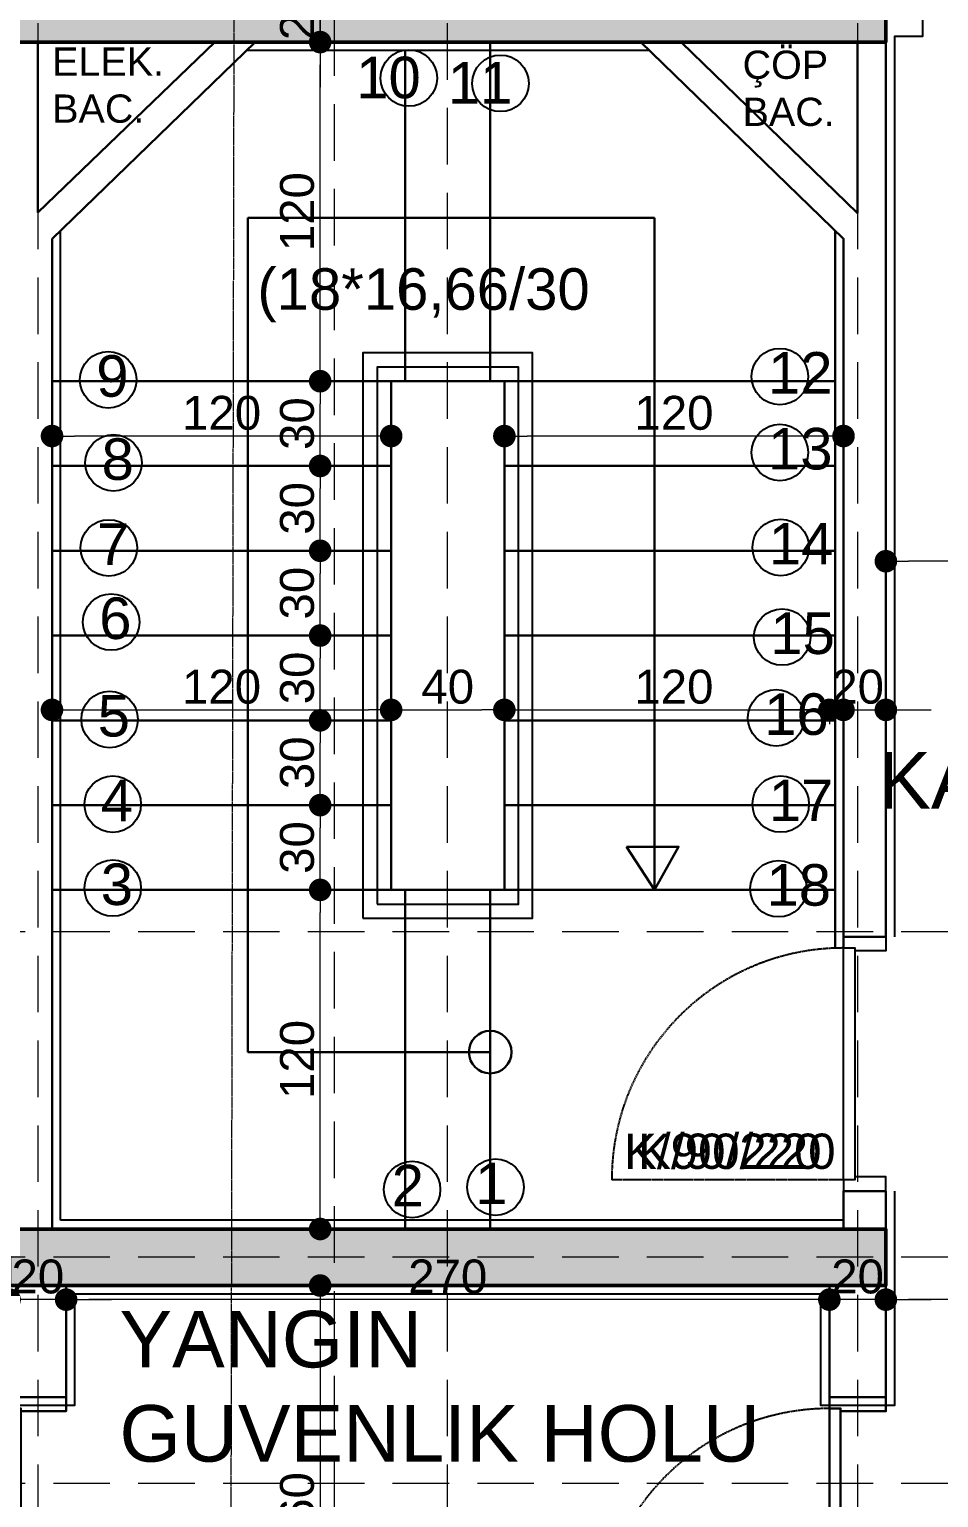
# Model space of a CAD drawing. Header units: millimetres. Extents: x 38129 to 72024, y -56282 to 16512.
# Drawn here: x 48781 to 49103, y -44145 to -43626 of the extents above; entities that cross this region are included whole.
import ezdxf

# ---------------------------------------------------------------- set-up
doc = ezdxf.new("R2010")
doc.units = ezdxf.units.MM
doc.linetypes.add('HIDDEN', pattern=[0.375, 0.25, -0.125])
for name, color, linetype, lineweight in [('AKS', 55, 'HIDDEN', 0), ('COLUMN4', 3, 'Continuous', 50), ('DIŞÖLÇÜ', 37, 'Continuous', 0), ('DUVAR', 255, 'Continuous', 30), ('KAPI', 4, 'Continuous', 30), ('M', 210, 'Continuous', 30), ('mahal', 7, 'Continuous', 5), ('pencere+KAPI', 1, 'Continuous', 0), ('TARAMA', 252, 'Continuous', 0), ('ölçü İÇ', 31, 'Continuous', 0)]:
    doc.layers.add(name, color=color, linetype=linetype, lineweight=lineweight)
for name, color, linetype in [('HIDDEN', 1, 'HIDDEN'), ('sıva', 41, 'Continuous'), ('tefriş', 42, 'Continuous')]:
    doc.layers.add(name, color=color, linetype=linetype)
doc.styles.add('icdisolcu_yazi', font='arial.ttf')
doc.styles.get("Standard").update_dxf_attribs({"font": 'arial.ttf'})
doc.styles.add('style1', font='arial.ttf')
doc.dimstyles.new('İç Ölçü', dxfattribs={"dimtxt": 12, "dimasz": 8, "dimexe": 5, "dimexo": 0, "dimgap": 2, "dimtad": 1, "dimdec": 0, "dimzin": 12, "dimdsep": 46, "dimtxsty": 'icdisolcu_yazi', "dimblk": 'DOT', "dimcen": 8, "dimdle": 5, "dimclrd": 256, "dimclre": 256, "dimclrt": 7, "dimadec": 0, "dimazin": 3, "dimtfac": 1, "dimtdec": 0, "dimtix": 1, "dimtmove": 2, "dimatfit": 3, "dimldrblk": 'DOT', "dimfxl": 0, "dimtolj": 1, "dimtzin": 0, "dimlwd": -1, "dimlwe": -1, "dimarcsym": 0})

# ---------------------------------------------------------------- blocks, each defined once
blk = doc.blocks.new('*U12')
for p, q in [((4, 0), (0, 0)), ((86, 0), (90, 0))]:
    blk.add_line(p, q)
blk.add_lwpolyline([(4, 0), (86, 0), (86, -4), (4, -4)], close=True)
for points in [[(0, -20), (5, -20), (5, -4)], [(90, -20), (85, -20), (85, -4)]]:
    blk.add_lwpolyline(points)
at = {"layer": 'DUVAR'}
for p, q in [((0, 0), (0, -20)), ((90, 0), (90, -20))]:
    blk.add_line(p, q, dxfattribs=at)
at = {"layer": 'HIDDEN'}
blk.add_line((4, 0), (4, 82), dxfattribs=at)
blk.add_arc((4, 0), 82, 360, 90, dxfattribs=at)
blk = doc.blocks.new('_Dot')
at = {"color": 0, "lineweight": -2}
blk.add_line((-0.5, 0), (-1, 0), dxfattribs=at)
at = {"color": 0, "lineweight": 30, "const_width": 0.5}
blk.add_lwpolyline([(-0.25, 0, 1), (0.25, 0, 1)], format="xyb", close=True, dxfattribs=at)
blk = doc.blocks.new('*D1035')
at = {"layer": 'Defpoints', "color": 0, "lineweight": 120, "transparency": 16777216}
for p in [(48884.07, -43610.43), (48884.04, -43630.43), (48884.04, -43630.43)]:
    blk.add_point(p, dxfattribs=at)
at = {"layer": 'ölçü İÇ', "linetype": 'Continuous', "transparency": 16777216}
for p, q in [((48884.04, -43602.43), (48884.04, -43594.43)), ((48884.04, -43610.43), (48884.04, -43630.43)), ((48884.04, -43638.43), (48884.04, -43646.43))]:
    blk.add_line(p, q, dxfattribs=at)
at = {"layer": 'ölçü İÇ', "transparency": 16777216}
for p, q in [((48884.07, -43610.43), (48879.04, -43610.43)), ((48884.04, -43630.43), (48889.04, -43630.43))]:
    blk.add_line(p, q, dxfattribs=at)
at = {"layer": 'ölçü İÇ', "transparency": 16777216, "xscale": 8, "yscale": 8, "zscale": 8}
for p, rotation in [((48884.04, -43610.43), 270), ((48884.04, -43630.43), 90)]:
    blk.add_blockref('_Dot', p, dxfattribs=dict(at, rotation=rotation))
at = {"layer": 'ölçü İÇ', "color": 7, "transparency": 16777216, "insert": (48875.92, -43620.43), "char_height": 12, "attachment_point": 5, "rotation": 90, "style": 'icdisolcu_yazi'}
blk.add_mtext('\\A1;20', dxfattribs=at)
blk = doc.blocks.new('*D1036')
at = {"layer": 'Defpoints', "color": 0, "lineweight": 120, "transparency": 16777216}
for p in [(48884.04, -43930.43), (48884.04, -43930.43), (48884.04, -44050.43)]:
    blk.add_point(p, dxfattribs=at)
at = {"layer": 'ölçü İÇ', "transparency": 16777216}
for p, q in [((48884.04, -43930.43), (48889.04, -43930.43)), ((48884.04, -44050.43), (48889.04, -44050.43))]:
    blk.add_line(p, q, dxfattribs=at)
at = {"layer": 'ölçü İÇ', "linetype": 'Continuous', "transparency": 16777216}
blk.add_line((48884.04, -44042.43), (48884.04, -43938.43), dxfattribs=at)
at = {"layer": 'ölçü İÇ', "transparency": 16777216, "xscale": 8, "yscale": 8, "zscale": 8}
for p, rotation in [((48884.04, -43930.43), 90), ((48884.04, -44050.43), 270)]:
    blk.add_blockref('_Dot', p, dxfattribs=dict(at, rotation=rotation))
at = {"layer": 'ölçü İÇ', "color": 7, "transparency": 16777216, "insert": (48875.92, -43990.43), "char_height": 12, "attachment_point": 5, "rotation": 90, "style": 'icdisolcu_yazi'}
blk.add_mtext('\\A1;120', dxfattribs=at)
blk = doc.blocks.new('*D1037')
at = {"layer": 'Defpoints', "color": 0, "lineweight": 120, "transparency": 16777216}
for p in [(48884.04, -43900.43), (48884.04, -43900.43), (48884.04, -43930.43)]:
    blk.add_point(p, dxfattribs=at)
at = {"layer": 'ölçü İÇ', "transparency": 16777216}
for p, q in [((48884.04, -43900.43), (48889.04, -43900.43)), ((48884.04, -43930.43), (48889.04, -43930.43))]:
    blk.add_line(p, q, dxfattribs=at)
at = {"layer": 'ölçü İÇ', "linetype": 'Continuous', "transparency": 16777216}
blk.add_line((48884.04, -43922.43), (48884.04, -43908.43), dxfattribs=at)
at = {"layer": 'ölçü İÇ', "transparency": 16777216, "xscale": 8, "yscale": 8, "zscale": 8}
for p, rotation in [((48884.04, -43900.43), 90), ((48884.04, -43930.43), 270)]:
    blk.add_blockref('_Dot', p, dxfattribs=dict(at, rotation=rotation))
at = {"layer": 'ölçü İÇ', "color": 7, "transparency": 16777216, "insert": (48875.91, -43915.43), "char_height": 12, "attachment_point": 5, "rotation": 90, "style": 'icdisolcu_yazi'}
blk.add_mtext('\\A1;30', dxfattribs=at)
blk = doc.blocks.new('*D1038')
at = {"layer": 'Defpoints', "color": 0, "lineweight": 120, "transparency": 16777216}
for p in [(48884.04, -43870.43), (48884.04, -43870.43), (48884.04, -43900.43)]:
    blk.add_point(p, dxfattribs=at)
at = {"layer": 'ölçü İÇ', "transparency": 16777216}
for p, q in [((48884.04, -43870.43), (48889.04, -43870.43)), ((48884.04, -43900.43), (48889.04, -43900.43))]:
    blk.add_line(p, q, dxfattribs=at)
at = {"layer": 'ölçü İÇ', "linetype": 'Continuous', "transparency": 16777216}
blk.add_line((48884.04, -43892.43), (48884.04, -43878.43), dxfattribs=at)
at = {"layer": 'ölçü İÇ', "transparency": 16777216, "xscale": 8, "yscale": 8, "zscale": 8}
for p, rotation in [((48884.04, -43870.43), 90), ((48884.04, -43900.43), 270)]:
    blk.add_blockref('_Dot', p, dxfattribs=dict(at, rotation=rotation))
at = {"layer": 'ölçü İÇ', "color": 7, "transparency": 16777216, "insert": (48875.91, -43885.43), "char_height": 12, "attachment_point": 5, "rotation": 90, "style": 'icdisolcu_yazi'}
blk.add_mtext('\\A1;30', dxfattribs=at)
blk = doc.blocks.new('*D1039')
at = {"layer": 'Defpoints', "color": 0, "lineweight": 120, "transparency": 16777216}
for p in [(48884.04, -43840.43), (48884.04, -43840.43), (48884.04, -43870.43)]:
    blk.add_point(p, dxfattribs=at)
at = {"layer": 'ölçü İÇ', "transparency": 16777216}
for p, q in [((48884.04, -43840.43), (48889.04, -43840.43)), ((48884.04, -43870.43), (48889.04, -43870.43))]:
    blk.add_line(p, q, dxfattribs=at)
at = {"layer": 'ölçü İÇ', "linetype": 'Continuous', "transparency": 16777216}
blk.add_line((48884.04, -43862.43), (48884.04, -43848.43), dxfattribs=at)
at = {"layer": 'ölçü İÇ', "transparency": 16777216, "xscale": 8, "yscale": 8, "zscale": 8}
for p, rotation in [((48884.04, -43840.43), 90), ((48884.04, -43870.43), 270)]:
    blk.add_blockref('_Dot', p, dxfattribs=dict(at, rotation=rotation))
at = {"layer": 'ölçü İÇ', "color": 7, "transparency": 16777216, "insert": (48875.91, -43855.43), "char_height": 12, "attachment_point": 5, "rotation": 90, "style": 'icdisolcu_yazi'}
blk.add_mtext('\\A1;30', dxfattribs=at)
blk = doc.blocks.new('*D1040')
at = {"layer": 'Defpoints', "color": 0, "lineweight": 120, "transparency": 16777216}
for p in [(48884.04, -43810.43), (48884.04, -43810.43), (48884.04, -43840.43)]:
    blk.add_point(p, dxfattribs=at)
at = {"layer": 'ölçü İÇ', "transparency": 16777216}
for p, q in [((48884.04, -43810.43), (48889.04, -43810.43)), ((48884.04, -43840.43), (48889.04, -43840.43))]:
    blk.add_line(p, q, dxfattribs=at)
at = {"layer": 'ölçü İÇ', "linetype": 'Continuous', "transparency": 16777216}
blk.add_line((48884.04, -43832.43), (48884.04, -43818.43), dxfattribs=at)
at = {"layer": 'ölçü İÇ', "transparency": 16777216, "xscale": 8, "yscale": 8, "zscale": 8}
for p, rotation in [((48884.04, -43810.43), 90), ((48884.04, -43840.43), 270)]:
    blk.add_blockref('_Dot', p, dxfattribs=dict(at, rotation=rotation))
at = {"layer": 'ölçü İÇ', "color": 7, "transparency": 16777216, "insert": (48875.91, -43825.43), "char_height": 12, "attachment_point": 5, "rotation": 90, "style": 'icdisolcu_yazi'}
blk.add_mtext('\\A1;30', dxfattribs=at)
blk = doc.blocks.new('*D1041')
at = {"layer": 'Defpoints', "color": 0, "lineweight": 120, "transparency": 16777216}
for p in [(48884.04, -43780.43), (48884.04, -43780.43), (48884.04, -43810.43)]:
    blk.add_point(p, dxfattribs=at)
at = {"layer": 'ölçü İÇ', "transparency": 16777216}
for p, q in [((48884.04, -43780.43), (48889.04, -43780.43)), ((48884.04, -43810.43), (48889.04, -43810.43))]:
    blk.add_line(p, q, dxfattribs=at)
at = {"layer": 'ölçü İÇ', "linetype": 'Continuous', "transparency": 16777216}
blk.add_line((48884.04, -43802.43), (48884.04, -43788.43), dxfattribs=at)
at = {"layer": 'ölçü İÇ', "transparency": 16777216, "xscale": 8, "yscale": 8, "zscale": 8}
for p, rotation in [((48884.04, -43780.43), 90), ((48884.04, -43810.43), 270)]:
    blk.add_blockref('_Dot', p, dxfattribs=dict(at, rotation=rotation))
at = {"layer": 'ölçü İÇ', "color": 7, "transparency": 16777216, "insert": (48875.91, -43795.43), "char_height": 12, "attachment_point": 5, "rotation": 90, "style": 'icdisolcu_yazi'}
blk.add_mtext('\\A1;30', dxfattribs=at)
blk = doc.blocks.new('*D1042')
at = {"layer": 'Defpoints', "color": 0, "lineweight": 120, "transparency": 16777216}
for p in [(48884.04, -43750.43), (48884.04, -43750.43), (48884.04, -43780.43)]:
    blk.add_point(p, dxfattribs=at)
at = {"layer": 'ölçü İÇ', "transparency": 16777216}
for p, q in [((48884.04, -43750.43), (48889.04, -43750.43)), ((48884.04, -43780.43), (48889.04, -43780.43))]:
    blk.add_line(p, q, dxfattribs=at)
at = {"layer": 'ölçü İÇ', "linetype": 'Continuous', "transparency": 16777216}
blk.add_line((48884.04, -43772.43), (48884.04, -43758.43), dxfattribs=at)
at = {"layer": 'ölçü İÇ', "transparency": 16777216, "xscale": 8, "yscale": 8, "zscale": 8}
for p, rotation in [((48884.04, -43750.43), 90), ((48884.04, -43780.43), 270)]:
    blk.add_blockref('_Dot', p, dxfattribs=dict(at, rotation=rotation))
at = {"layer": 'ölçü İÇ', "color": 7, "transparency": 16777216, "insert": (48875.91, -43765.43), "char_height": 12, "attachment_point": 5, "rotation": 90, "style": 'icdisolcu_yazi'}
blk.add_mtext('\\A1;30', dxfattribs=at)
blk = doc.blocks.new('*D1043')
at = {"layer": 'Defpoints', "color": 0, "lineweight": 120, "transparency": 16777216}
for p in [(48884.04, -43630.43), (48884.04, -43630.43), (48884.04, -43750.43)]:
    blk.add_point(p, dxfattribs=at)
at = {"layer": 'ölçü İÇ', "transparency": 16777216}
for p, q in [((48884.04, -43630.43), (48889.04, -43630.43)), ((48884.04, -43750.43), (48889.04, -43750.43))]:
    blk.add_line(p, q, dxfattribs=at)
at = {"layer": 'ölçü İÇ', "linetype": 'Continuous', "transparency": 16777216}
blk.add_line((48884.04, -43742.43), (48884.04, -43638.43), dxfattribs=at)
at = {"layer": 'ölçü İÇ', "transparency": 16777216, "xscale": 8, "yscale": 8, "zscale": 8}
for p, rotation in [((48884.04, -43630.43), 90), ((48884.04, -43750.43), 270)]:
    blk.add_blockref('_Dot', p, dxfattribs=dict(at, rotation=rotation))
at = {"layer": 'ölçü İÇ', "color": 7, "transparency": 16777216, "insert": (48875.92, -43690.43), "char_height": 12, "attachment_point": 5, "rotation": 90, "style": 'icdisolcu_yazi'}
blk.add_mtext('\\A1;120', dxfattribs=at)
blk = doc.blocks.new('*D1044')
at = {"layer": 'Defpoints', "color": 0, "lineweight": 120, "transparency": 16777216}
for p in [(48884.04, -43610.43), (48884.04, -43610.43), (48884.04, -43630.43)]:
    blk.add_point(p, dxfattribs=at)
at = {"layer": 'ölçü İÇ', "linetype": 'Continuous', "transparency": 16777216}
for p, q in [((48884.04, -43602.43), (48884.04, -43594.43)), ((48884.04, -43630.43), (48884.04, -43610.43)), ((48884.04, -43638.43), (48884.04, -43646.43))]:
    blk.add_line(p, q, dxfattribs=at)
at = {"layer": 'ölçü İÇ', "transparency": 16777216}
for p, q in [((48884.04, -43610.43), (48889.04, -43610.43)), ((48884.04, -43630.43), (48889.04, -43630.43))]:
    blk.add_line(p, q, dxfattribs=at)
at = {"layer": 'ölçü İÇ', "transparency": 16777216, "xscale": 8, "yscale": 8, "zscale": 8}
for p, rotation in [((48884.04, -43610.43), 270), ((48884.04, -43630.43), 90)]:
    blk.add_blockref('_Dot', p, dxfattribs=dict(at, rotation=rotation))
at = {"layer": 'ölçü İÇ', "color": 7, "transparency": 16777216, "insert": (48875.92, -43620.43), "char_height": 12, "attachment_point": 5, "rotation": 90, "style": 'icdisolcu_yazi'}
blk.add_mtext('\\A1;20', dxfattribs=at)
blk = doc.blocks.new('*D1045')
at = {"layer": 'Defpoints', "color": 0, "lineweight": 120, "transparency": 16777216}
for p in [(48884.04, -44070.43), (48884.03, -44230.43), (48884.03, -44230.43)]:
    blk.add_point(p, dxfattribs=at)
at = {"layer": 'ölçü İÇ', "transparency": 16777216}
for p, q in [((48884.04, -44070.43), (48879.03, -44070.43)), ((48884.03, -44230.43), (48889.03, -44230.43))]:
    blk.add_line(p, q, dxfattribs=at)
at = {"layer": 'ölçü İÇ', "linetype": 'Continuous', "transparency": 16777216}
blk.add_line((48884.03, -44078.43), (48884.03, -44222.43), dxfattribs=at)
at = {"layer": 'ölçü İÇ', "transparency": 16777216, "xscale": 8, "yscale": 8, "zscale": 8}
for p, rotation in [((48884.03, -44070.43), 90), ((48884.03, -44230.43), 270)]:
    blk.add_blockref('_Dot', p, dxfattribs=dict(at, rotation=rotation))
at = {"layer": 'ölçü İÇ', "color": 7, "transparency": 16777216, "insert": (48875.91, -44150.43), "char_height": 12, "attachment_point": 5, "rotation": 90, "style": 'icdisolcu_yazi'}
blk.add_mtext('\\A1;160', dxfattribs=at)
blk = doc.blocks.new('*D1106')
at = {"layer": 'Defpoints', "color": 0, "lineweight": 120, "transparency": 16777216}
for p in [(48884.04, -43610.43), (48884.04, -43610.43), (48884.04, -43630.43)]:
    blk.add_point(p, dxfattribs=at)
at = {"layer": 'ölçü İÇ', "linetype": 'Continuous', "transparency": 16777216}
for p, q in [((48884.04, -43602.43), (48884.04, -43594.43)), ((48884.04, -43630.43), (48884.04, -43610.43)), ((48884.04, -43638.43), (48884.04, -43646.43))]:
    blk.add_line(p, q, dxfattribs=at)
at = {"layer": 'ölçü İÇ', "transparency": 16777216}
for p, q in [((48884.04, -43610.43), (48889.04, -43610.43)), ((48884.04, -43630.43), (48889.04, -43630.43))]:
    blk.add_line(p, q, dxfattribs=at)
at = {"layer": 'ölçü İÇ', "transparency": 16777216, "xscale": 8, "yscale": 8, "zscale": 8}
for p, rotation in [((48884.04, -43610.43), 270), ((48884.04, -43630.43), 90)]:
    blk.add_blockref('_Dot', p, dxfattribs=dict(at, rotation=rotation))
at = {"layer": 'ölçü İÇ', "color": 7, "transparency": 16777216, "insert": (48875.92, -43620.43), "char_height": 12, "attachment_point": 5, "rotation": 90, "style": 'icdisolcu_yazi'}
blk.add_mtext('\\A1;20', dxfattribs=at)
blk = doc.blocks.new('*D1148')
at = {"layer": 'Defpoints', "color": 0, "lineweight": 120, "transparency": 16777216}
for p in [(49084.21, -43814.13), (49084.21, -43817.28), (49204, -43814.12)]:
    blk.add_point(p, dxfattribs=at)
at = {"layer": 'ölçü İÇ', "transparency": 16777216}
for p, q in [((49084.21, -43817.28), (49084.21, -43809.13)), ((49204, -43814.12), (49204, -43819.13))]:
    blk.add_line(p, q, dxfattribs=at)
at = {"layer": 'ölçü İÇ', "linetype": 'Continuous', "transparency": 16777216}
blk.add_line((49196, -43814.13), (49092.21, -43814.13), dxfattribs=at)
at = {"layer": 'ölçü İÇ', "transparency": 16777216, "xscale": 8, "yscale": 8, "zscale": 8, "rotation": 180}
blk.add_blockref('_Dot', (49084.21, -43814.13), dxfattribs=at)
at = {"layer": 'ölçü İÇ', "transparency": 16777216, "xscale": 8, "yscale": 8, "zscale": 8}
blk.add_blockref('_Dot', (49204, -43814.13), dxfattribs=at)
at = {"layer": 'ölçü İÇ', "color": 7, "transparency": 16777216, "insert": (49144.1, -43806), "char_height": 12, "attachment_point": 5, "style": 'icdisolcu_yazi'}
blk.add_mtext('\\A1;120', dxfattribs=at)
blk = doc.blocks.new('*D1154')
at = {"layer": 'Defpoints', "color": 0, "lineweight": 120, "transparency": 16777216}
for p in [(49084.2, -44068.18), (49084.2, -44075.42), (49204, -44075.43)]:
    blk.add_point(p, dxfattribs=at)
at = {"layer": 'ölçü İÇ', "transparency": 16777216}
for p, q in [((49084.2, -44070.42), (49084.2, -44080.42)), ((49204, -44075.43), (49204, -44070.42))]:
    blk.add_line(p, q, dxfattribs=at)
at = {"layer": 'ölçü İÇ', "linetype": 'Continuous', "transparency": 16777216}
blk.add_line((49196, -44075.42), (49092.2, -44075.42), dxfattribs=at)
at = {"layer": 'ölçü İÇ', "transparency": 16777216, "xscale": 8, "yscale": 8, "zscale": 8, "rotation": 180}
blk.add_blockref('_Dot', (49084.2, -44075.42), dxfattribs=at)
at = {"layer": 'ölçü İÇ', "transparency": 16777216, "xscale": 8, "yscale": 8, "zscale": 8}
blk.add_blockref('_Dot', (49204, -44075.42), dxfattribs=at)
at = {"layer": 'ölçü İÇ', "color": 7, "transparency": 16777216, "insert": (49144.1, -44067.3), "char_height": 12, "attachment_point": 5, "style": 'icdisolcu_yazi'}
blk.add_mtext('\\A1;120', dxfattribs=at)
blk = doc.blocks.new('*D1158')
at = {"layer": 'Defpoints', "color": 0, "lineweight": 120, "transparency": 16777216}
for p in [(49064.21, -44075.42), (49064.21, -44075.42), (49084.2, -44075.42)]:
    blk.add_point(p, dxfattribs=at)
at = {"layer": 'ölçü İÇ', "transparency": 16777216}
for p, q in [((49064.21, -44075.42), (49064.21, -44070.42)), ((49084.2, -44075.42), (49084.2, -44070.42))]:
    blk.add_line(p, q, dxfattribs=at)
at = {"layer": 'ölçü İÇ', "linetype": 'Continuous', "transparency": 16777216}
for p, q in [((49056.21, -44075.42), (49048.21, -44075.42)), ((49084.2, -44075.42), (49064.21, -44075.42)), ((49092.2, -44075.42), (49100.2, -44075.42))]:
    blk.add_line(p, q, dxfattribs=at)
at = {"layer": 'ölçü İÇ', "transparency": 16777216, "xscale": 8, "yscale": 8, "zscale": 8}
blk.add_blockref('_Dot', (49064.21, -44075.42), dxfattribs=at)
at = {"layer": 'ölçü İÇ', "transparency": 16777216, "xscale": 8, "yscale": 8, "zscale": 8, "rotation": 180}
blk.add_blockref('_Dot', (49084.2, -44075.42), dxfattribs=at)
at = {"layer": 'ölçü İÇ', "color": 7, "transparency": 16777216, "insert": (49074.2, -44067.3), "char_height": 12, "attachment_point": 5, "style": 'icdisolcu_yazi'}
blk.add_mtext('\\A1;20', dxfattribs=at)
blk = doc.blocks.new('*D1159')
at = {"layer": 'Defpoints', "color": 0, "lineweight": 120, "transparency": 16777216}
for p in [(48794.15, -44075.42), (48794.15, -44075.42), (49064.21, -44075.42)]:
    blk.add_point(p, dxfattribs=at)
at = {"layer": 'ölçü İÇ', "transparency": 16777216}
for p, q in [((48794.15, -44075.42), (48794.15, -44070.42)), ((49064.21, -44075.42), (49064.21, -44070.42))]:
    blk.add_line(p, q, dxfattribs=at)
at = {"layer": 'ölçü İÇ', "linetype": 'Continuous', "transparency": 16777216}
blk.add_line((49056.21, -44075.42), (48802.15, -44075.42), dxfattribs=at)
at = {"layer": 'ölçü İÇ', "transparency": 16777216, "xscale": 8, "yscale": 8, "zscale": 8, "rotation": 180}
blk.add_blockref('_Dot', (48794.15, -44075.42), dxfattribs=at)
at = {"layer": 'ölçü İÇ', "transparency": 16777216, "xscale": 8, "yscale": 8, "zscale": 8}
blk.add_blockref('_Dot', (49064.21, -44075.42), dxfattribs=at)
at = {"layer": 'ölçü İÇ', "color": 7, "transparency": 16777216, "insert": (48929.18, -44067.3), "char_height": 12, "attachment_point": 5, "style": 'icdisolcu_yazi'}
blk.add_mtext('\\A1;270', dxfattribs=at)
blk = doc.blocks.new('*D1160')
at = {"layer": 'Defpoints', "color": 0, "lineweight": 120, "transparency": 16777216}
for p in [(48774.15, -44075.42), (48774.15, -44075.42), (48794.15, -44075.42)]:
    blk.add_point(p, dxfattribs=at)
at = {"layer": 'ölçü İÇ', "transparency": 16777216}
for p, q in [((48774.15, -44075.42), (48774.15, -44070.42)), ((48794.15, -44075.42), (48794.15, -44070.42))]:
    blk.add_line(p, q, dxfattribs=at)
at = {"layer": 'ölçü İÇ', "linetype": 'Continuous', "transparency": 16777216}
for p, q in [((48766.15, -44075.42), (48758.15, -44075.42)), ((48794.15, -44075.42), (48774.15, -44075.42)), ((48802.15, -44075.42), (48810.15, -44075.42))]:
    blk.add_line(p, q, dxfattribs=at)
at = {"layer": 'ölçü İÇ', "transparency": 16777216, "xscale": 8, "yscale": 8, "zscale": 8}
blk.add_blockref('_Dot', (48774.15, -44075.42), dxfattribs=at)
at = {"layer": 'ölçü İÇ', "transparency": 16777216, "xscale": 8, "yscale": 8, "zscale": 8, "rotation": 180}
blk.add_blockref('_Dot', (48794.15, -44075.42), dxfattribs=at)
at = {"layer": 'ölçü İÇ', "color": 7, "transparency": 16777216, "insert": (48784.15, -44067.3), "char_height": 12, "attachment_point": 5, "style": 'icdisolcu_yazi'}
blk.add_mtext('\\A1;20', dxfattribs=at)
blk = doc.blocks.new('*D1163')
at = {"layer": 'Defpoints', "color": 0, "lineweight": 120, "transparency": 16777216}
for p in [(48789.15, -43866.73), (48909.15, -43866.73), (48909.15, -43866.73)]:
    blk.add_point(p, dxfattribs=at)
at = {"layer": 'ölçü İÇ', "transparency": 16777216}
for p, q in [((48909.15, -43866.73), (48909.15, -43861.73)), ((48789.15, -43866.73), (48789.15, -43871.73))]:
    blk.add_line(p, q, dxfattribs=at)
at = {"layer": 'ölçü İÇ', "linetype": 'Continuous', "transparency": 16777216}
blk.add_line((48797.15, -43866.73), (48901.15, -43866.73), dxfattribs=at)
at = {"layer": 'ölçü İÇ', "transparency": 16777216, "xscale": 8, "yscale": 8, "zscale": 8, "rotation": 180}
blk.add_blockref('_Dot', (48789.15, -43866.73), dxfattribs=at)
at = {"layer": 'ölçü İÇ', "transparency": 16777216, "xscale": 8, "yscale": 8, "zscale": 8}
blk.add_blockref('_Dot', (48909.15, -43866.73), dxfattribs=at)
at = {"layer": 'ölçü İÇ', "color": 7, "transparency": 16777216, "insert": (48849.15, -43858.6), "char_height": 12, "attachment_point": 5, "style": 'icdisolcu_yazi'}
blk.add_mtext('\\A1;120', dxfattribs=at)
blk = doc.blocks.new('*D1164')
at = {"layer": 'Defpoints', "color": 0, "lineweight": 120, "transparency": 16777216}
for p in [(48909.15, -43866.73), (48949.21, -43866.73), (48949.21, -43866.73)]:
    blk.add_point(p, dxfattribs=at)
at = {"layer": 'ölçü İÇ', "transparency": 16777216}
for p, q in [((48949.21, -43866.73), (48949.21, -43861.73)), ((48909.15, -43866.73), (48909.15, -43871.73))]:
    blk.add_line(p, q, dxfattribs=at)
at = {"layer": 'ölçü İÇ', "linetype": 'Continuous', "transparency": 16777216}
blk.add_line((48917.15, -43866.73), (48941.21, -43866.73), dxfattribs=at)
at = {"layer": 'ölçü İÇ', "transparency": 16777216, "xscale": 8, "yscale": 8, "zscale": 8, "rotation": 180}
blk.add_blockref('_Dot', (48909.15, -43866.73), dxfattribs=at)
at = {"layer": 'ölçü İÇ', "transparency": 16777216, "xscale": 8, "yscale": 8, "zscale": 8}
blk.add_blockref('_Dot', (48949.21, -43866.73), dxfattribs=at)
at = {"layer": 'ölçü İÇ', "color": 7, "transparency": 16777216, "insert": (48929.18, -43858.6), "char_height": 12, "attachment_point": 5, "style": 'icdisolcu_yazi'}
blk.add_mtext('\\A1;40', dxfattribs=at)
blk = doc.blocks.new('*D1165')
at = {"layer": 'Defpoints', "color": 0, "lineweight": 120, "transparency": 16777216}
for p in [(48949.21, -43866.73), (49069.21, -43866.73), (49069.21, -43866.73)]:
    blk.add_point(p, dxfattribs=at)
at = {"layer": 'ölçü İÇ', "transparency": 16777216}
for p, q in [((49069.21, -43866.73), (49069.21, -43861.73)), ((48949.21, -43866.73), (48949.21, -43871.73))]:
    blk.add_line(p, q, dxfattribs=at)
at = {"layer": 'ölçü İÇ', "linetype": 'Continuous', "transparency": 16777216}
blk.add_line((48957.21, -43866.73), (49061.21, -43866.73), dxfattribs=at)
at = {"layer": 'ölçü İÇ', "transparency": 16777216, "xscale": 8, "yscale": 8, "zscale": 8, "rotation": 180}
blk.add_blockref('_Dot', (48949.21, -43866.73), dxfattribs=at)
at = {"layer": 'ölçü İÇ', "transparency": 16777216, "xscale": 8, "yscale": 8, "zscale": 8}
blk.add_blockref('_Dot', (49069.21, -43866.73), dxfattribs=at)
at = {"layer": 'ölçü İÇ', "color": 7, "transparency": 16777216, "insert": (49009.21, -43858.6), "char_height": 12, "attachment_point": 5, "style": 'icdisolcu_yazi'}
blk.add_mtext('\\A1;120', dxfattribs=at)
blk = doc.blocks.new('*D1166')
at = {"layer": 'Defpoints', "color": 0, "lineweight": 120, "transparency": 16777216}
for p in [(49064.21, -43866.73), (49084.21, -43866.73), (49084.21, -43866.73)]:
    blk.add_point(p, dxfattribs=at)
at = {"layer": 'ölçü İÇ', "transparency": 16777216}
for p, q in [((49084.21, -43866.73), (49084.21, -43861.73)), ((49064.21, -43866.73), (49064.21, -43871.73))]:
    blk.add_line(p, q, dxfattribs=at)
at = {"layer": 'ölçü İÇ', "linetype": 'Continuous', "transparency": 16777216}
for p, q in [((49056.21, -43866.73), (49048.21, -43866.73)), ((49064.21, -43866.73), (49084.21, -43866.73)), ((49092.21, -43866.73), (49100.21, -43866.73))]:
    blk.add_line(p, q, dxfattribs=at)
at = {"layer": 'ölçü İÇ', "transparency": 16777216, "xscale": 8, "yscale": 8, "zscale": 8}
blk.add_blockref('_Dot', (49064.21, -43866.73), dxfattribs=at)
at = {"layer": 'ölçü İÇ', "transparency": 16777216, "xscale": 8, "yscale": 8, "zscale": 8, "rotation": 180}
blk.add_blockref('_Dot', (49084.21, -43866.73), dxfattribs=at)
at = {"layer": 'ölçü İÇ', "color": 7, "transparency": 16777216, "insert": (49074.21, -43858.6), "char_height": 12, "attachment_point": 5, "style": 'icdisolcu_yazi'}
blk.add_mtext('\\A1;20', dxfattribs=at)
blk = doc.blocks.new('wertertw')
at = {"layer": 'TARAMA', "lineweight": -3}
h = blk.add_hatch(dxfattribs=at)
h.set_pattern_fill('ANSI33', color=256, scale=2.5, style=0)
h.set_pattern_definition([(45, (-86643.698, -32547.66), (-11.2253202, 11.2253202), []), (45, (-86632.472, -32547.66), (-11.2253202, 11.2253202), [7.9375, -3.96875])])
h.paths.add_polyline_path([(-616.25, 351.94), (-616.25, -88.06), (-306.25, -88.06), (-306.25, -68.06), (-596.25, -68.06), (-596.25, 331.94), (-306.25, 331.94), (-306.25, 351.94)])
h.paths.add_polyline_path([(38.75, -338.06), (78.75, -338.06), (78.75, -378.06), (38.75, -378.06)])
h.paths.add_polyline_path([(-471.25, -318.06), (-441.25, -318.06), (-441.25, -378.06), (-471.25, -378.06)])
h.paths.add_polyline_path([(-961.25, -318.06), (-931.25, -318.06), (-931.25, -378.06), (-961.25, -378.06)])
h.paths.add_polyline_path([(343.75, -163.06), (413.75, -163.06), (413.75, -198.06), (343.75, -198.06)])
h.paths.add_polyline_path([(8.75, -163.06), (78.75, -163.06), (78.75, -198.06), (8.75, -198.06)])
h.paths.add_polyline_path([(-1036.25, -148.06), (-906.25, -148.06), (-906.25, -178.06), (-1036.25, -178.06)])
h.paths.add_polyline_path([(-976.25, 256.94), (-916.25, 256.94), (-916.25, 226.94), (-976.25, 226.94)])
h.paths.add_polyline_path([(343.75, 459.44), (413.75, 459.44), (413.75, 424.44), (343.75, 424.44)])
h.paths.add_polyline_path([(8.75, 459.44), (78.75, 459.44), (78.75, 424.44), (8.75, 424.44)])
h.paths.add_polyline_path([(-616.25, 531.94), (-306.25, 531.94), (-306.25, 511.94), (-616.25, 511.94)])
h.paths.add_polyline_path([(-976.25, 656.94), (-916.25, 656.94), (-916.25, 626.94), (-976.25, 626.94)])
h.paths.add_polyline_path([(-616.25, 971.94), (-306.25, 971.94), (-306.25, 951.94), (-616.25, 951.94)])
h.paths.add_polyline_path([(343.75, 1081.94), (413.75, 1081.94), (413.75, 1046.94), (343.75, 1046.94)])
h.paths.add_polyline_path([(8.75, 1081.94), (78.75, 1081.94), (78.75, 1046.94), (8.75, 1046.94)])
h.paths.add_polyline_path([(-1036.25, 1061.94), (-906.25, 1061.94), (-906.25, 1031.94), (-1036.25, 1031.94)])
h.paths.add_polyline_path([(-931.25, 1286.94), (-901.25, 1286.94), (-901.25, 1226.94), (-931.25, 1226.94)])
h.paths.add_polyline_path([(68.75, 1332.04), (108.75, 1332.04), (108.75, 1292.04), (68.75, 1292.04)])
h.paths.add_polyline_path([(-511.25, 1332.04), (-481.25, 1332.04), (-481.25, 1252.04), (-511.25, 1252.04)])
at = {"layer": 'COLUMN4', "color": 3}
for points in [[(-616.25, 971.94), (-306.25, 971.94), (-306.25, 951.94), (-616.25, 951.94)], [(-616.25, 531.94), (-306.25, 531.94), (-306.25, 511.94), (-616.25, 511.94)]]:
    blk.add_lwpolyline(points, close=True, dxfattribs=at)
blk = doc.blocks.new('*D2499')
at = {"layer": 'Defpoints', "color": 0, "lineweight": 120, "transparency": 16777216}
for p in [(48949.23, -43762.51), (48949.23, -43769.83), (49069.22, -43770.43)]:
    blk.add_point(p, dxfattribs=at)
at = {"layer": 'ölçü İÇ', "transparency": 16777216}
for p, q in [((48949.23, -43764.83), (48949.23, -43774.83)), ((49069.22, -43770.43), (49069.22, -43764.83))]:
    blk.add_line(p, q, dxfattribs=at)
at = {"layer": 'ölçü İÇ', "linetype": 'Continuous', "transparency": 16777216}
blk.add_line((49061.22, -43769.83), (48957.23, -43769.83), dxfattribs=at)
at = {"layer": 'ölçü İÇ', "transparency": 16777216, "xscale": 8, "yscale": 8, "zscale": 8, "rotation": 180}
blk.add_blockref('_Dot', (48949.23, -43769.83), dxfattribs=at)
at = {"layer": 'ölçü İÇ', "transparency": 16777216, "xscale": 8, "yscale": 8, "zscale": 8}
blk.add_blockref('_Dot', (49069.22, -43769.83), dxfattribs=at)
at = {"layer": 'ölçü İÇ', "color": 7, "transparency": 16777216, "insert": (49009.23, -43761.7), "char_height": 12, "attachment_point": 5, "style": 'icdisolcu_yazi'}
blk.add_mtext('\\A1;120', dxfattribs=at)
blk = doc.blocks.new('*D2500')
at = {"layer": 'Defpoints', "color": 0, "lineweight": 120, "transparency": 16777216}
for p in [(48789.16, -43753.07), (48909.17, -43758.22), (48789.16, -43769.83)]:
    blk.add_point(p, dxfattribs=at)
at = {"layer": 'ölçü İÇ', "transparency": 16777216}
for p, q in [((48789.16, -43764.83), (48789.16, -43774.83)), ((48909.17, -43764.83), (48909.17, -43774.83))]:
    blk.add_line(p, q, dxfattribs=at)
at = {"layer": 'ölçü İÇ', "linetype": 'Continuous', "transparency": 16777216}
blk.add_line((48901.17, -43769.83), (48797.16, -43769.83), dxfattribs=at)
at = {"layer": 'ölçü İÇ', "transparency": 16777216, "xscale": 8, "yscale": 8, "zscale": 8, "rotation": 180}
blk.add_blockref('_Dot', (48789.16, -43769.83), dxfattribs=at)
at = {"layer": 'ölçü İÇ', "transparency": 16777216, "xscale": 8, "yscale": 8, "zscale": 8}
blk.add_blockref('_Dot', (48909.17, -43769.83), dxfattribs=at)
at = {"layer": 'ölçü İÇ', "color": 7, "transparency": 16777216, "insert": (48849.17, -43761.7), "char_height": 12, "attachment_point": 5, "style": 'icdisolcu_yazi'}
blk.add_mtext('\\A1;120', dxfattribs=at)

msp = doc.modelspace()

# ---------------------------------------------------------------- linework, layer by layer
for p, q in [((49069.21, -43950.98), (49069.21, -43946.98)), ((49069.21, -44032.98), (49069.21, -44036.98))]:
    msp.add_line(p, q)
for points in [[(49084.21, -43946.98), (49084.21, -43951.98), (49073.21, -43951.98)], [(49084.21, -44036.98), (49084.21, -44031.98), (49073.21, -44031.98)]]:
    msp.add_lwpolyline(points)
msp.add_lwpolyline([(49069.21, -44032.98), (49069.21, -43950.98), (49073.21, -43950.98), (49073.21, -44032.98)], close=True)
at = {"layer": 'AKS', "ltscale": 80}
for p, q in [((48784.15, -42903.74), (48784.15, -45280.38)), ((48889, -42902.39), (48889, -45279.02)), ((48929, -42903.74), (48929, -45280.38)), ((49074.2, -42903.74), (49074.2, -45280.38)), ((50129.67, -43945.25), (48049.48, -43945.25)), ((50129.67, -44060.43), (48049.48, -44060.43)), ((50129.67, -44140.43), (48049.48, -44140.43))]:
    msp.add_line(p, q, dxfattribs=at)
at = {"layer": 'DUVAR'}
for p, q in [((48784.16, -43690.74), (48784.16, -43630.35)), ((48846.78, -43630.43), (48784.16, -43690.74)), ((48860.99, -43630.43), (48789.16, -43700.03)), ((48849.15, -43630.43), (49009.21, -43630.43)), ((49009.21, -43630.35), (49009.22, -43630.35)), ((49011.78, -43630.43), (49074.22, -43690.93)), ((49074.22, -43690.93), (49074.22, -43630.43)), ((48789.16, -43956.5), (48789.16, -43700.03)), ((49069.21, -43946.98), (49084.21, -43946.98))]:
    msp.add_line(p, q, dxfattribs=at)
for points in [[(49084.21, -43946.98), (49084.21, -43625.43)], [(49069.22, -43950.98), (49069.22, -43700.01), (48997.34, -43630.35)], [(48789.16, -44050.35), (48789.16, -43956.5)], [(49069.21, -44050.43), (49069.21, -44036.98), (49084.21, -44036.98)], [(49084.21, -44050.43), (49084.21, -44036.98)], [(48794.15, -44109.93), (48794.15, -44070.43)], [(49064.21, -44109.93), (49064.21, -44070.43)], [(49084.21, -44109.93), (49084.21, -44070.43)]]:
    msp.add_lwpolyline(points, dxfattribs=at)
at = {"layer": 'HIDDEN'}
msp.add_line((49069.21, -44032.98), (48987.21, -44032.98), dxfattribs=at)
msp.add_arc((49069.21, -44032.98), 82, 90, 180, dxfattribs=at)
at = {"layer": 'M'}
for p, q in [((48944.23, -43630.43), (48944.23, -43750.43)), ((48914.17, -43633.35), (48914.17, -43750.43)), ((49002.29, -43692.59), (48858.43, -43692.59)), ((48858.43, -43692.59), (48858.43, -43987.82)), ((49002.29, -43930.43), (49002.29, -43692.59)), ((48789.16, -43750.43), (48909.17, -43750.43)), ((48949.23, -43750.43), (48909.17, -43750.43)), ((48909.17, -43750.43), (48909.17, -43930.43)), ((48789.16, -43780.43), (48909.17, -43780.43)), ((48949.23, -43780.43), (49066.23, -43780.43)), ((48789.16, -43810.43), (48909.17, -43810.43)), ((48949.23, -43810.43), (49066.23, -43810.43)), ((48789.16, -43840.43), (48909.17, -43840.43)), ((48949.23, -43840.43), (49066.23, -43840.43)), ((48789.16, -43870.43), (48909.17, -43870.43)), ((48789.16, -43870.43), (48909.17, -43870.43)), ((48949.23, -43870.43), (49066.23, -43870.43)), ((48949.23, -43870.43), (49066.23, -43870.43)), ((48789.16, -43900.43), (48909.17, -43900.43)), ((48949.23, -43900.43), (49066.23, -43900.43)), ((49002.29, -43930.43), (48992.38, -43915.17)), ((48992.38, -43915.17), (49002.29, -43915.17)), ((48789.16, -43930.43), (48909.17, -43930.43)), ((48909.17, -43930.43), (48949.23, -43930.43)), ((48914.17, -43930.43), (48914.17, -44050.43)), ((48858.43, -43987.82), (48944.23, -43987.82))]:
    msp.add_line(p, q, dxfattribs=at)
for points in [[(49066.22, -43750.43), (48949.23, -43750.43), (48949.23, -43930.43), (49066.22, -43930.43)], [(49002.29, -43930.43), (49010.84, -43915.17), (49002.29, -43915.17)], [(48944.23, -43930.43), (48944.23, -44050.43)]]:
    msp.add_lwpolyline(points, dxfattribs=at)
msp.add_circle((48944.23, -43987.82), 7.53, dxfattribs=at)
at = {"layer": 'pencere+KAPI', "linetype": 'HIDDEN'}
msp.add_line((48854.83, -42952.22), (48850.1, -45333.87), dxfattribs=at)
at = {"layer": 'sıva'}
for p, q in [((48792.16, -44047.35), (48792.16, -43697.12)), ((49066.22, -43697.11), (49066.22, -43951.04)), ((49069.21, -44047.35), (48792.16, -44047.35))]:
    msp.add_line(p, q, dxfattribs=at)
for points in [[(49087.21, -44036.98), (49087.21, -44112.93), (49061.21, -44112.93), (49061.21, -44073.43), (48797.15, -44073.43), (48797.15, -44112.93), (48771.15, -44112.93), (48771.15, -43954.25), (48761.15, -43954.25), (48761.15, -43933.25), (48771.15, -43933.25), (48771.15, -43684.57), (48626.99, -43684.57), (48626.99, -43699.57), (48600.99, -43699.57), (48600.99, -43658.57), (48600.99, -43658.57), (48600.99, -43638.57), (48616.99, -43638.57), (48616.99, -43658.57), (48771.15, -43658.57), (48771.15, -43607.43)], [(49097.2, -43607.43), (49097.2, -43628.43), (49087.21, -43628.43), (49087.21, -43646.87)], [(49000.51, -43633.43), (48857.89, -43633.43)], [(49087.21, -43646.87), (49087.21, -43946.98)], [(49066.23, -43951.04), (49066.23, -43697.12)]]:
    msp.add_lwpolyline(points, dxfattribs=at)
at = {"layer": 'tefriş'}
for points in [[(48899.17, -43940.43), (48959.23, -43940.43), (48959.23, -43740.43), (48899.17, -43740.43)], [(48904.17, -43935.43), (48954.23, -43935.43), (48954.23, -43745.43), (48904.17, -43745.43)]]:
    msp.add_lwpolyline(points, close=True, dxfattribs=at)
for centre in [(48915.42, -43643.14), (48947.82, -43645.03), (48809.03, -43749.91), (49046.72, -43748.8), (49046.72, -43775.64), (48810.92, -43779.32), (48809.28, -43809.43), (49046.99, -43809.25), (48810.09, -43835.64), (49047.53, -43840.96), (48809.55, -43870.14), (49045.37, -43869.56), (48810.63, -43900.09), (49046.99, -43900.05), (48810.63, -43929.78), (49046.18, -43930.01), (48916.55, -44036.42), (48946.07, -44035.61)]:
    msp.add_circle(centre, 10, dxfattribs=at)

# ---------------------------------------------------------------- block references
at = {"layer": 'DIŞÖLÇÜ'}
msp.add_blockref('wertertw', (49390.39, -44582.37), dxfattribs=at)
at = {"layer": 'KAPI', "rotation": 90}
for p in [(48774.15, -44199.93), (49064.21, -44199.93)]:
    msp.add_blockref('*U12', p, dxfattribs=at)

# ---------------------------------------------------------------- texts
at = {"layer": 'mahal', "char_height": 10, "width": 125.1716, "attachment_point": 1}
for s, insert in [('ÇÖP \\PBAC.', (49033.51, -43633.44)), ('ELEK. \\PBAC.', (48789.22, -43632.3))]:
    msp.add_mtext(s, dxfattribs=dict(at, insert=insert))
at = {"layer": 'mahal', "char_height": 20}
for s, insert, attachment_point in [('KAT HOLU', (49081.52, -43901.93), 7), ('YANGIN GUVENLIK HOLU', (48813.02, -44079.4), 1)]:
    msp.add_mtext_dynamic_manual_height_columns(s, width=250.3432, gutter_width=12.5, heights=[0], dxfattribs=dict(at, insert=insert, attachment_point=attachment_point))
at = {"layer": 'pencere+KAPI', "char_height": 12.5, "width": 27.0954, "attachment_point": 7, "rotation": 360, "style": 'style1'}
for insert in [(48991.55, -44029.33), (48996.52, -44029.33)]:
    msp.add_mtext('K/90/220', dxfattribs=dict(at, insert=insert))
at = {"layer": 'tefriş', "char_height": 14.7, "width": 26.4931}
for s, insert, attachment_point in [('10', (48919.64, -43635.6), 3), ('11', (48952.04, -43637.48), 3), ('(18*16,66/30', (48979.42, -43710.46), 3), ('12', (49042.5, -43740.12), 1), ('9', (48804.81, -43741.22), 1), ('13', (49042.5, -43766.95), 1), ('8', (48806.7, -43770.64), 1), ('7', (48805.06, -43800.74), 1), ('14', (49042.77, -43800.56), 1), ('6', (48805.87, -43826.95), 1), ('15', (49043.31, -43832.27), 1), ('5', (48805.33, -43861.46), 1), ('16', (49041.15, -43860.88), 1), ('4', (48806.41, -43891.41), 1), ('17', (49042.77, -43891.37), 1), ('3', (48806.41, -43921.09), 1), ('18', (49041.96, -43921.32), 1), ('2', (48920.77, -44027.74), 3), ('1', (48950.29, -44026.92), 3)]:
    msp.add_mtext(s, dxfattribs=dict(at, insert=insert, attachment_point=attachment_point))

# ---------------------------------------------------------------- dimensions: what is measured, and where the dimension line sits
at = {"layer": 'ölçü İÇ'}
for base, p1, p2, angle, picture, middle in [((48884.04, -43630.43), (48884.07, -43610.43), (48884.04, -43630.43), 90, '*D1035', (48875.92, -43620.43)), ((48884.04, -43610.43), (48884.04, -43630.43), (48884.04, -43610.43), 270, '*D1044', (48875.92, -43620.43)), ((48884.04, -43610.43), (48884.04, -43630.43), (48884.04, -43610.43), 270, '*D1106', (48875.92, -43620.43)), ((48884.04, -43630.43), (48884.04, -43750.43), (48884.04, -43630.43), 270, '*D1043', (48875.92, -43690.43)), ((48884.04, -43750.43), (48884.04, -43780.43), (48884.04, -43750.43), 270, '*D1042', (48875.91, -43765.43)), ((48884.04, -43780.43), (48884.04, -43810.43), (48884.04, -43780.43), 270, '*D1041', (48875.91, -43795.43)), ((48884.04, -43810.43), (48884.04, -43840.43), (48884.04, -43810.43), 270, '*D1040', (48875.91, -43825.43)), ((48884.04, -43840.43), (48884.04, -43870.43), (48884.04, -43840.43), 270, '*D1039', (48875.91, -43855.43)), ((48884.04, -43870.43), (48884.04, -43900.43), (48884.04, -43870.43), 270, '*D1038', (48875.91, -43885.43)), ((48884.04, -43900.43), (48884.04, -43930.43), (48884.04, -43900.43), 270, '*D1037', (48875.91, -43915.43)), ((48884.04, -43930.43), (48884.04, -44050.43), (48884.04, -43930.43), 270, '*D1036', (48875.92, -43990.43)), ((48884.03, -44230.43), (48884.04, -44070.43), (48884.03, -44230.43), 90, '*D1045', (48875.91, -44150.43))]:
    dim = msp.add_linear_dim(base=base, p1=p1, p2=p2, angle=angle, dimstyle='İç Ölçü', dxfattribs=at)
    dim.commit()
    dim.dimension.update_dxf_attribs({"geometry": picture, "text_midpoint": middle})
for base, p1, p2, picture, middle in [((48789.16, -43769.83), (48909.17, -43758.22), (48789.16, -43753.07), '*D2500', (48849.17, -43761.7)), ((48949.23, -43769.83), (49069.22, -43770.43), (48949.23, -43762.51), '*D2499', (49009.23, -43761.7)), ((49084.21, -43814.13), (49204, -43814.12), (49084.21, -43817.28), '*D1148', (49144.1, -43806)), ((48909.15, -43866.73), (48789.15, -43866.73), (48909.15, -43866.73), '*D1163', (48849.15, -43858.6)), ((48949.21, -43866.73), (48909.15, -43866.73), (48949.21, -43866.73), '*D1164', (48929.18, -43858.6)), ((49069.21, -43866.73), (48949.21, -43866.73), (49069.21, -43866.73), '*D1165', (49009.21, -43858.6)), ((49084.21, -43866.73), (49064.21, -43866.73), (49084.21, -43866.73), '*D1166', (49074.21, -43858.6)), ((48774.15, -44075.42), (48794.15, -44075.42), (48774.15, -44075.42), '*D1160', (48784.15, -44067.3)), ((48794.15, -44075.42), (49064.21, -44075.42), (48794.15, -44075.42), '*D1159', (48929.18, -44067.3)), ((49064.21, -44075.42), (49084.2, -44075.42), (49064.21, -44075.42), '*D1158', (49074.2, -44067.3)), ((49084.2, -44075.42), (49204, -44075.43), (49084.2, -44068.18), '*D1154', (49144.1, -44067.3))]:
    dim = msp.add_linear_dim(base=base, p1=p1, p2=p2, dimstyle='İç Ölçü', dxfattribs=at)
    dim.commit()
    dim.dimension.update_dxf_attribs({"geometry": picture, "text_midpoint": middle})

doc.saveas('drawing.dxf')
